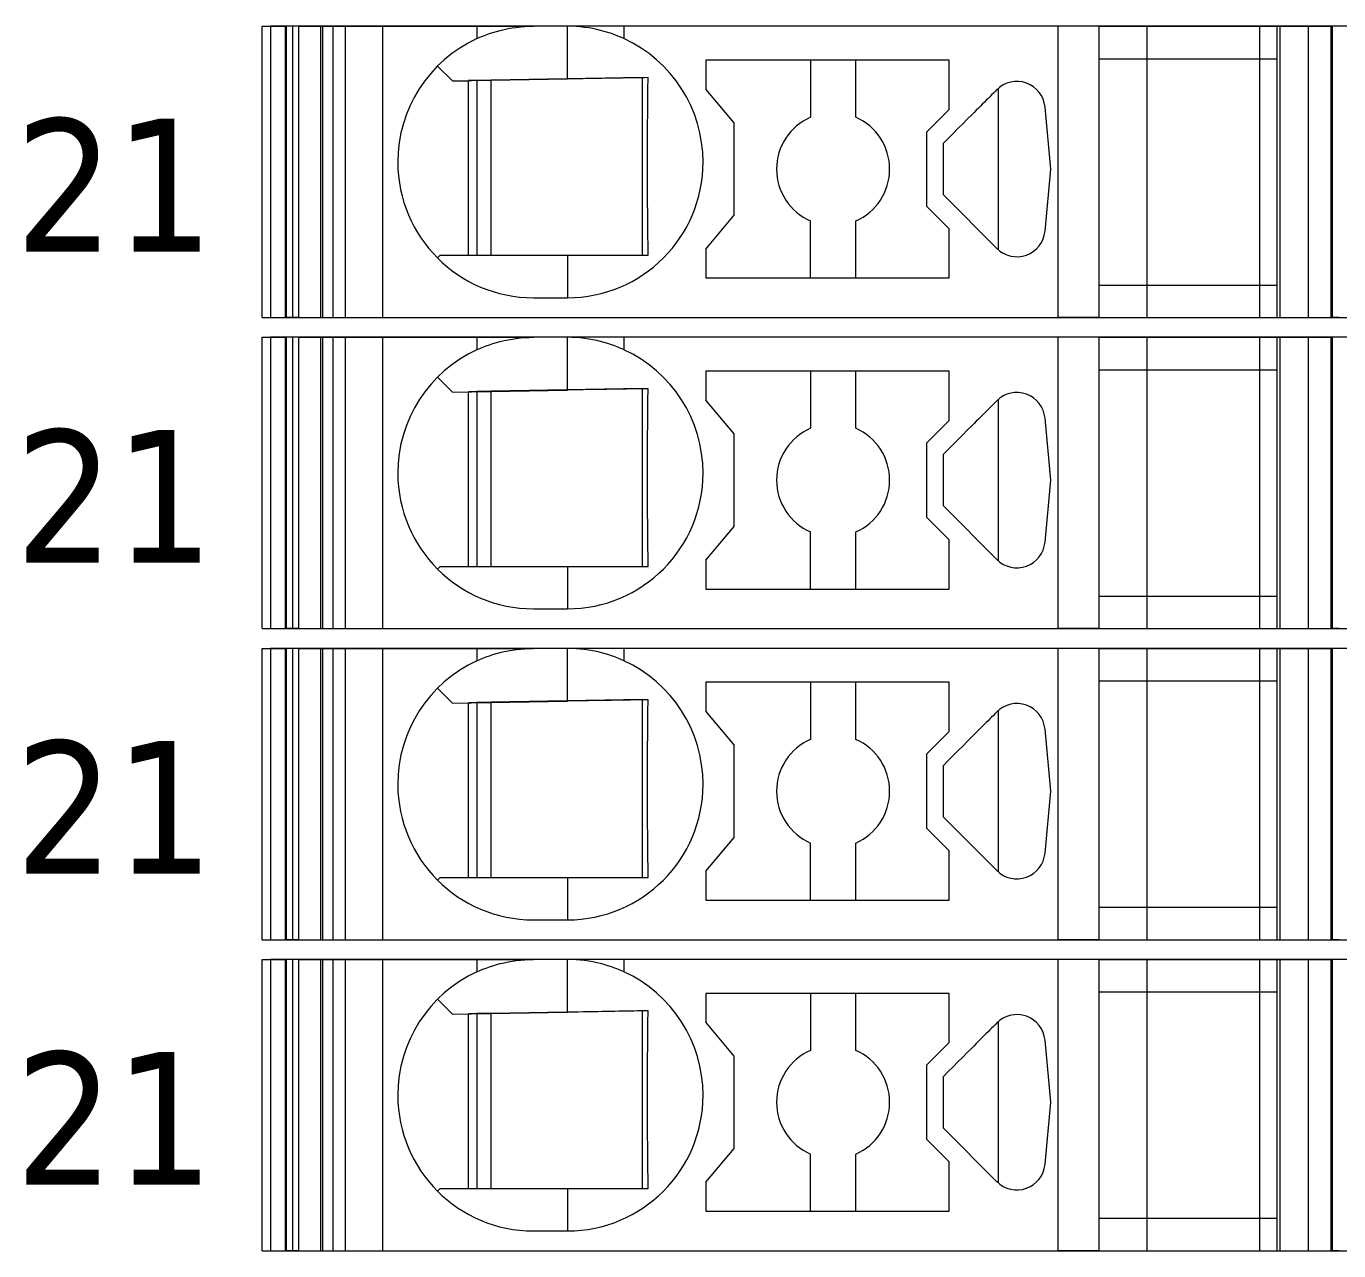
# Model space of a CAD drawing. Header units: millimetres. Extents: x 0 to 1680, y 0 to 1188.
# Drawn here: x 869.68 to 892.89, y 285.35 to 307 of the extents above; entities that cross this region are included whole.
import ezdxf
from ezdxf.enums import TextEntityAlignment as Align

# ---------------------------------------------------------------- set-up
doc = ezdxf.new("R2010")
doc.units = ezdxf.units.MM
for name, color, linetype, lineweight in [('EPLAN309', 5, 'Continuous', 5), ('EPLAN493', 5, 'Continuous', 5), ('MAIN-1', 7, 'Continuous', 5), ('MAIN-2', 7, 'Continuous', 5)]:
    doc.layers.add(name, color=color, linetype=linetype, lineweight=lineweight)
doc.styles.add('Tahoma', font='')
doc.styles.get('Tahoma').set_extended_font_data('Tahoma')

# ---------------------------------------------------------------- blocks, each defined once
blk = doc.blocks.new('EPLSYM_LibrarySPECIAL_Symbol12_Variant0_Placement8_18')
at = {"layer": 'EPLAN309', "lineweight": 13, "ltscale": 16}
blk.add_lwpolyline([(0, -5.15), (68.15, -5.15), (68.15, 0), (0, 0)], close=True, dxfattribs=at)
at = {"layer": 'EPLAN493', "color": 5, "style": 'Tahoma'}
blk.add_attdef('17_20450', text='', height=2.3478, dxfattribs=at).set_placement((0, -21.83478), align=Align.MIDDLE_RIGHT)
blk = doc.blocks.new('EPLSYM_LibrarySPECIAL_Symbol12_Variant0_Placement8_19')
at = {"layer": 'EPLAN309', "lineweight": 13, "ltscale": 16}
blk.add_lwpolyline([(0, -5.15), (68.15, -5.15), (68.15, 0), (0, 0)], close=True, dxfattribs=at)
at = {"layer": 'EPLAN493', "color": 5, "style": 'Tahoma'}
blk.add_attdef('17_20450', text='', height=2.3478, dxfattribs=at).set_placement((0, -21.83478), align=Align.MIDDLE_RIGHT)
blk = doc.blocks.new('EPLSYM_LibrarySPECIAL_Symbol12_Variant0_Placement8_20')
at = {"layer": 'EPLAN309', "lineweight": 13, "ltscale": 16}
blk.add_lwpolyline([(0, -5.15), (68.15, -5.15), (68.15, 0), (0, 0)], close=True, dxfattribs=at)
at = {"layer": 'EPLAN493', "color": 5, "style": 'Tahoma'}
blk.add_attdef('17_20450', text='', height=2.3478, dxfattribs=at).set_placement((0, -21.83478), align=Align.MIDDLE_RIGHT)
blk = doc.blocks.new('EPLSYM_LibrarySPECIAL_Symbol12_Variant0_Placement8_21')
at = {"layer": 'EPLAN309', "lineweight": 13, "ltscale": 16}
blk.add_lwpolyline([(0, -5.15), (68.15, -5.15), (68.15, 0), (0, 0)], close=True, dxfattribs=at)
at = {"layer": 'EPLAN493', "color": 5, "style": 'Tahoma'}
blk.add_attdef('17_20450', text='', height=2.3478, dxfattribs=at).set_placement((0, -21.83478), align=Align.MIDDLE_RIGHT)

msp = doc.modelspace()

# ---------------------------------------------------------------- linework, layer by layer
at = {"layer": 'MAIN-1'}
for p, q in [((873.85, 307), (874.284, 307)), ((873.85, 301.85), (873.85, 307)), ((874.393, 307), (874.284, 307)), ((874.284, 301.85), (874.284, 307)), ((874.501, 307), (874.393, 307)), ((874.393, 301.85), (874.393, 307)), ((874.501, 307), (877.65, 307)), ((874.501, 301.85), (874.501, 307)), ((877.65, 307), (878.65, 307)), ((877.65, 307), (877.65, 306.782)), ((877.933, 306.89), (877.997, 306.909)), ((877.997, 306.909), (878.063, 306.927)), ((878.063, 306.927), (878.131, 306.943)), ((878.131, 306.943), (878.201, 306.958)), ((878.201, 306.958), (878.272, 306.97)), ((878.272, 306.97), (878.346, 306.981)), ((878.346, 306.981), (878.421, 306.989)), ((878.421, 306.989), (878.497, 306.995)), ((878.497, 306.995), (878.573, 306.999)), ((878.573, 306.999), (878.65, 307)), ((879.25, 307), (878.65, 307)), ((879.327, 306.999), (879.25, 307)), ((880.25, 307), (879.25, 307)), ((879.25, 306.068), (879.25, 307)), ((879.403, 306.995), (879.327, 306.999)), ((879.479, 306.989), (879.403, 306.995)), ((879.554, 306.981), (879.479, 306.989)), ((879.628, 306.97), (879.554, 306.981)), ((879.699, 306.958), (879.628, 306.97)), ((879.769, 306.943), (879.699, 306.958)), ((879.837, 306.927), (879.769, 306.943)), ((879.903, 306.909), (879.837, 306.927)), ((879.967, 306.89), (879.903, 306.909)), ((887.932, 307), (880.25, 307)), ((880.25, 307), (880.25, 306.782)), ((888.65, 307), (887.932, 307)), ((887.932, 301.85), (887.932, 307)), ((888.65, 307), (891.8, 307)), ((888.65, 307), (888.65, 301.85)), ((891.8, 307), (892.35, 307)), ((891.8, 307), (891.8, 301.85)), ((892.35, 307), (892.784, 307)), ((892.35, 307), (892.35, 301.85)), ((892.893, 307), (892.784, 307)), ((892.784, 301.85), (892.784, 307)), ((877.65, 306.782), (877.702, 306.805)), ((877.702, 306.805), (877.756, 306.827)), ((877.756, 306.827), (877.813, 306.849)), ((877.813, 306.849), (877.872, 306.87)), ((877.872, 306.87), (877.933, 306.89)), ((880.028, 306.87), (879.967, 306.89)), ((880.087, 306.849), (880.028, 306.87)), ((880.144, 306.827), (880.087, 306.849)), ((880.198, 306.805), (880.144, 306.827)), ((880.25, 306.782), (880.198, 306.805)), ((876.953, 306.297), (877.217, 306.033)), ((881.7, 306.4), (881.7, 305.889)), ((886, 306.4), (881.7, 306.4)), ((883.55, 306.4), (883.55, 305.392)), ((884.35, 305.392), (884.35, 306.4)), ((886, 305.529), (886, 306.4)), ((888.65, 306.425), (891.8, 306.425)), ((877.217, 306.033), (879.25, 306.068)), ((877.5, 302.95), (877.5, 306.038)), ((877.65, 306.04), (877.65, 302.95)), ((877.9, 302.95), (877.9, 306.045)), ((879.345, 306.07), (879.25, 306.068)), ((879.438, 306.071), (879.345, 306.07)), ((879.53, 306.073), (879.438, 306.071)), ((879.618, 306.075), (879.53, 306.073)), ((879.703, 306.076), (879.618, 306.075)), ((879.786, 306.077), (879.703, 306.076)), ((879.865, 306.079), (879.786, 306.077)), ((879.943, 306.08), (879.865, 306.079)), ((880.017, 306.081), (879.943, 306.08)), ((880.09, 306.082), (880.017, 306.081)), ((880.16, 306.084), (880.09, 306.082)), ((880.229, 306.085), (880.16, 306.084)), ((880.297, 306.086), (880.229, 306.085)), ((880.363, 306.087), (880.297, 306.086)), ((880.428, 306.088), (880.363, 306.087)), ((880.491, 306.089), (880.428, 306.088)), ((880.554, 306.09), (880.491, 306.089)), ((880.615, 306.091), (880.554, 306.09)), ((880.579, 302.95), (880.579, 306.091)), ((880.676, 306.092), (880.615, 306.091)), ((880.675, 305.95), (880.676, 306.022)), ((880.676, 306.022), (880.676, 306.092)), ((880.673, 305.803), (880.674, 305.877)), ((880.673, 305.727), (880.673, 305.803)), ((880.674, 305.877), (880.675, 305.95)), ((882.2, 305.293), (881.7, 305.889)), ((886.721, 305.753), (886.69, 305.722)), ((886.752, 305.785), (886.721, 305.753)), ((886.784, 305.816), (886.752, 305.785)), ((886.815, 305.847), (886.784, 305.816)), ((886.846, 305.879), (886.815, 305.847)), ((886.867, 305.898), (886.867, 303.052)), ((880.67, 305.488), (880.671, 305.57)), ((880.671, 305.57), (880.672, 305.649)), ((880.672, 305.649), (880.673, 305.727)), ((885.6, 305.129), (886, 305.529)), ((886.483, 305.515), (886.443, 305.475)), ((886.521, 305.553), (886.483, 305.515)), ((886.558, 305.59), (886.521, 305.553)), ((886.594, 305.626), (886.558, 305.59)), ((886.627, 305.659), (886.594, 305.626)), ((886.658, 305.691), (886.627, 305.659)), ((886.69, 305.722), (886.658, 305.691)), ((887.802, 304.475), (887.698, 305.572)), ((880.669, 305.317), (880.67, 305.404)), ((880.669, 305.226), (880.669, 305.317)), ((880.67, 305.404), (880.67, 305.488)), ((882.2, 303.657), (882.2, 305.293)), ((886.323, 305.356), (886.242, 305.274)), ((886.402, 305.434), (886.323, 305.356)), ((886.443, 305.475), (886.402, 305.434)), ((880.668, 305.132), (880.669, 305.226)), ((880.668, 305.034), (880.668, 305.132)), ((885.6, 305.129), (885.6, 303.821)), ((886.072, 305.104), (885.986, 305.018)), ((886.158, 305.19), (886.072, 305.104)), ((886.242, 305.274), (886.158, 305.19)), ((880.667, 304.931), (880.668, 305.034)), ((880.667, 304.824), (880.667, 304.931)), ((880.667, 304.713), (880.667, 304.824)), ((885.986, 305.018), (885.9, 304.932)), ((885.9, 304.802), (885.9, 304.932)), ((880.667, 304.6), (880.667, 304.713)), ((880.667, 304.479), (880.667, 304.6)), ((885.9, 304.671), (885.9, 304.802)), ((885.9, 304.54), (885.9, 304.671)), ((880.667, 304.361), (880.667, 304.479)), ((880.667, 304.247), (880.667, 304.361)), ((885.9, 304.41), (885.9, 304.54)), ((885.9, 304.279), (885.9, 304.41)), ((887.698, 303.378), (887.802, 304.475)), ((880.668, 304.138), (880.667, 304.247)), ((880.668, 304.034), (880.668, 304.138)), ((885.9, 304.148), (885.9, 304.279)), ((885.9, 304.018), (885.9, 304.148)), ((880.669, 303.934), (880.668, 304.034)), ((880.669, 303.839), (880.669, 303.934)), ((885.9, 304.018), (886.846, 303.071)), ((880.67, 303.748), (880.669, 303.839)), ((880.671, 303.659), (880.67, 303.748)), ((880.672, 303.573), (880.671, 303.659)), ((881.7, 303.061), (882.2, 303.657)), ((886, 303.421), (885.6, 303.821)), ((880.672, 303.49), (880.672, 303.573)), ((880.673, 303.408), (880.672, 303.49)), ((883.55, 302.55), (883.55, 303.558)), ((884.35, 302.55), (884.35, 303.558)), ((886, 302.55), (886, 303.421)), ((880.674, 303.329), (880.673, 303.408)), ((880.675, 303.25), (880.674, 303.329)), ((880.676, 303.174), (880.675, 303.25)), ((880.676, 303.098), (880.676, 303.174)), ((880.677, 303.024), (880.676, 303.098)), ((880.678, 302.95), (880.677, 303.024)), ((881.7, 303.061), (881.7, 302.55)), ((877, 302.95), (876.953, 302.903)), ((877, 302.95), (879.25, 302.95)), ((879.25, 302.95), (879.342, 302.95)), ((879.25, 302.95), (879.25, 302.2)), ((879.342, 302.95), (879.433, 302.95)), ((879.433, 302.95), (879.523, 302.95)), ((879.523, 302.95), (879.61, 302.95)), ((879.61, 302.95), (879.695, 302.95)), ((879.695, 302.95), (879.778, 302.95)), ((879.778, 302.95), (879.858, 302.95)), ((879.858, 302.95), (879.936, 302.95)), ((879.936, 302.95), (880.011, 302.95)), ((880.011, 302.95), (880.085, 302.95)), ((880.085, 302.95), (880.157, 302.95)), ((880.157, 302.95), (880.226, 302.95)), ((880.226, 302.95), (880.295, 302.95)), ((880.295, 302.95), (880.361, 302.95)), ((880.361, 302.95), (880.427, 302.95)), ((880.427, 302.95), (880.491, 302.95)), ((880.491, 302.95), (880.555, 302.95)), ((880.555, 302.95), (880.617, 302.95)), ((880.617, 302.95), (880.678, 302.95)), ((881.7, 302.55), (886, 302.55)), ((888.65, 302.425), (891.8, 302.425)), ((878.65, 302.2), (879.25, 302.2)), ((873.85, 301.85), (874.284, 301.85)), ((874.393, 301.85), (874.284, 301.85)), ((874.501, 301.85), (874.393, 301.85)), ((874.501, 301.85), (887.932, 301.85)), ((888.65, 301.85), (887.932, 301.85)), ((888.65, 301.85), (891.8, 301.85)), ((891.8, 301.85), (892.35, 301.85)), ((892.35, 301.85), (892.784, 301.85)), ((892.893, 301.85), (892.784, 301.85)), ((873.85, 301.5), (874.284, 301.5)), ((873.85, 296.35), (873.85, 301.5)), ((874.393, 301.5), (874.284, 301.5)), ((874.284, 296.35), (874.284, 301.5)), ((874.501, 301.5), (874.393, 301.5)), ((874.393, 296.35), (874.393, 301.5)), ((874.501, 301.5), (877.65, 301.5)), ((874.501, 296.35), (874.501, 301.5)), ((877.65, 301.5), (878.65, 301.5)), ((877.65, 301.5), (877.65, 301.282)), ((877.756, 301.327), (877.813, 301.349)), ((877.813, 301.349), (877.872, 301.37)), ((877.872, 301.37), (877.933, 301.39)), ((877.933, 301.39), (877.997, 301.409)), ((877.997, 301.409), (878.063, 301.427)), ((878.063, 301.427), (878.131, 301.443)), ((878.131, 301.443), (878.201, 301.458)), ((878.201, 301.458), (878.272, 301.47)), ((878.272, 301.47), (878.346, 301.481)), ((878.346, 301.481), (878.421, 301.489)), ((878.421, 301.489), (878.497, 301.495)), ((878.497, 301.495), (878.573, 301.499)), ((878.573, 301.499), (878.65, 301.5)), ((879.25, 301.5), (878.65, 301.5)), ((879.327, 301.499), (879.25, 301.5)), ((880.25, 301.5), (879.25, 301.5)), ((879.25, 300.568), (879.25, 301.5)), ((879.403, 301.495), (879.327, 301.499)), ((879.479, 301.489), (879.403, 301.495)), ((879.554, 301.481), (879.479, 301.489)), ((879.628, 301.47), (879.554, 301.481)), ((879.699, 301.458), (879.628, 301.47)), ((879.769, 301.443), (879.699, 301.458)), ((879.837, 301.427), (879.769, 301.443)), ((879.903, 301.409), (879.837, 301.427)), ((879.967, 301.39), (879.903, 301.409)), ((880.028, 301.37), (879.967, 301.39)), ((880.087, 301.349), (880.028, 301.37)), ((880.144, 301.327), (880.087, 301.349)), ((887.932, 301.5), (880.25, 301.5)), ((880.25, 301.5), (880.25, 301.282)), ((888.65, 301.5), (887.932, 301.5)), ((887.932, 296.35), (887.932, 301.5)), ((888.65, 301.5), (891.8, 301.5)), ((888.65, 301.5), (888.65, 296.35)), ((891.8, 301.5), (892.35, 301.5)), ((891.8, 301.5), (891.8, 296.35)), ((892.35, 301.5), (892.784, 301.5)), ((892.35, 301.5), (892.35, 296.35)), ((892.893, 301.5), (892.784, 301.5)), ((892.784, 296.35), (892.784, 301.5)), ((877.65, 301.282), (877.702, 301.305)), ((877.702, 301.305), (877.756, 301.327)), ((880.198, 301.305), (880.144, 301.327)), ((880.25, 301.282), (880.198, 301.305)), ((881.7, 300.9), (881.7, 300.389)), ((886, 300.9), (881.7, 300.9)), ((883.55, 300.9), (883.55, 299.892)), ((884.35, 299.892), (884.35, 300.9)), ((886, 300.029), (886, 300.9)), ((888.65, 300.925), (891.8, 300.925)), ((876.953, 300.797), (877.217, 300.533)), ((877.217, 300.533), (879.25, 300.568)), ((877.5, 297.45), (877.5, 300.538)), ((877.65, 300.54), (877.65, 297.45)), ((877.9, 297.45), (877.9, 300.545)), ((879.345, 300.57), (879.25, 300.568)), ((879.438, 300.571), (879.345, 300.57)), ((879.53, 300.573), (879.438, 300.571)), ((879.618, 300.575), (879.53, 300.573)), ((879.703, 300.576), (879.618, 300.575)), ((879.786, 300.577), (879.703, 300.576)), ((879.865, 300.579), (879.786, 300.577)), ((879.943, 300.58), (879.865, 300.579)), ((880.017, 300.581), (879.943, 300.58)), ((880.09, 300.582), (880.017, 300.581)), ((880.16, 300.584), (880.09, 300.582)), ((880.229, 300.585), (880.16, 300.584)), ((880.297, 300.586), (880.229, 300.585)), ((880.363, 300.587), (880.297, 300.586)), ((880.428, 300.588), (880.363, 300.587)), ((880.491, 300.589), (880.428, 300.588)), ((880.554, 300.59), (880.491, 300.589)), ((880.615, 300.591), (880.554, 300.59)), ((880.579, 297.45), (880.579, 300.591)), ((880.676, 300.592), (880.615, 300.591)), ((880.674, 300.377), (880.675, 300.45)), ((880.675, 300.45), (880.676, 300.522)), ((880.676, 300.522), (880.676, 300.592)), ((880.672, 300.149), (880.673, 300.227)), ((880.673, 300.303), (880.674, 300.377)), ((880.673, 300.227), (880.673, 300.303)), ((882.2, 299.793), (881.7, 300.389)), ((886.658, 300.191), (886.627, 300.159)), ((886.69, 300.222), (886.658, 300.191)), ((886.721, 300.253), (886.69, 300.222)), ((886.752, 300.285), (886.721, 300.253)), ((886.784, 300.316), (886.752, 300.285)), ((886.815, 300.347), (886.784, 300.316)), ((886.846, 300.379), (886.815, 300.347)), ((886.867, 300.398), (886.867, 297.552)), ((880.67, 299.988), (880.671, 300.07)), ((880.67, 299.904), (880.67, 299.988)), ((880.671, 300.07), (880.672, 300.149)), ((885.6, 299.629), (886, 300.029)), ((886.443, 299.975), (886.402, 299.934)), ((886.483, 300.015), (886.443, 299.975)), ((886.521, 300.053), (886.483, 300.015)), ((886.558, 300.09), (886.521, 300.053)), ((886.594, 300.126), (886.558, 300.09)), ((886.627, 300.159), (886.594, 300.126)), ((887.802, 298.975), (887.698, 300.072)), ((880.668, 299.632), (880.669, 299.726)), ((880.669, 299.817), (880.67, 299.904)), ((880.669, 299.726), (880.669, 299.817)), ((882.2, 298.157), (882.2, 299.793)), ((886.242, 299.774), (886.158, 299.69)), ((886.323, 299.856), (886.242, 299.774)), ((886.402, 299.934), (886.323, 299.856)), ((880.667, 299.431), (880.668, 299.534)), ((880.668, 299.534), (880.668, 299.632)), ((885.6, 299.629), (885.6, 298.321)), ((885.986, 299.518), (885.9, 299.432)), ((886.072, 299.604), (885.986, 299.518)), ((886.158, 299.69), (886.072, 299.604)), ((880.667, 299.324), (880.667, 299.431)), ((880.667, 299.213), (880.667, 299.324)), ((885.9, 299.302), (885.9, 299.432)), ((885.9, 299.171), (885.9, 299.302)), ((880.667, 299.1), (880.667, 299.213)), ((880.667, 298.979), (880.667, 299.1)), ((885.9, 299.04), (885.9, 299.171)), ((885.9, 298.91), (885.9, 299.04)), ((880.667, 298.861), (880.667, 298.979)), ((880.667, 298.747), (880.667, 298.861)), ((885.9, 298.779), (885.9, 298.91)), ((885.9, 298.648), (885.9, 298.779)), ((887.698, 297.878), (887.802, 298.975)), ((880.668, 298.638), (880.667, 298.747)), ((880.668, 298.534), (880.668, 298.638)), ((885.9, 298.518), (885.9, 298.648)), ((880.669, 298.434), (880.668, 298.534)), ((880.669, 298.339), (880.669, 298.434)), ((880.67, 298.248), (880.669, 298.339)), ((886, 297.921), (885.6, 298.321)), ((885.9, 298.518), (886.846, 297.571)), ((880.671, 298.159), (880.67, 298.248)), ((880.672, 298.073), (880.671, 298.159)), ((881.7, 297.561), (882.2, 298.157)), ((880.672, 297.99), (880.672, 298.073)), ((880.673, 297.908), (880.672, 297.99)), ((880.674, 297.829), (880.673, 297.908)), ((883.55, 297.05), (883.55, 298.058)), ((884.35, 297.05), (884.35, 298.058)), ((886, 297.05), (886, 297.921)), ((880.675, 297.75), (880.674, 297.829)), ((880.676, 297.674), (880.675, 297.75)), ((880.676, 297.598), (880.676, 297.674)), ((877, 297.45), (876.953, 297.403)), ((877, 297.45), (879.25, 297.45)), ((879.25, 297.45), (879.342, 297.45)), ((879.25, 297.45), (879.25, 296.7)), ((879.342, 297.45), (879.433, 297.45)), ((879.433, 297.45), (879.523, 297.45)), ((879.523, 297.45), (879.61, 297.45)), ((879.61, 297.45), (879.695, 297.45)), ((879.695, 297.45), (879.778, 297.45)), ((879.778, 297.45), (879.858, 297.45)), ((879.858, 297.45), (879.936, 297.45)), ((879.936, 297.45), (880.011, 297.45)), ((880.011, 297.45), (880.085, 297.45)), ((880.085, 297.45), (880.157, 297.45)), ((880.157, 297.45), (880.226, 297.45)), ((880.226, 297.45), (880.295, 297.45)), ((880.295, 297.45), (880.361, 297.45)), ((880.361, 297.45), (880.427, 297.45)), ((880.427, 297.45), (880.491, 297.45)), ((880.491, 297.45), (880.555, 297.45)), ((880.555, 297.45), (880.617, 297.45)), ((880.617, 297.45), (880.678, 297.45)), ((880.677, 297.524), (880.676, 297.598)), ((880.678, 297.45), (880.677, 297.524)), ((881.7, 297.561), (881.7, 297.05)), ((881.7, 297.05), (886, 297.05)), ((888.65, 296.925), (891.8, 296.925)), ((878.65, 296.7), (879.25, 296.7)), ((873.85, 296.35), (874.284, 296.35)), ((874.393, 296.35), (874.284, 296.35)), ((874.501, 296.35), (874.393, 296.35)), ((874.501, 296.35), (887.932, 296.35)), ((888.65, 296.35), (887.932, 296.35)), ((888.65, 296.35), (891.8, 296.35)), ((891.8, 296.35), (892.35, 296.35)), ((892.35, 296.35), (892.784, 296.35)), ((892.893, 296.35), (892.784, 296.35)), ((873.85, 296), (874.284, 296)), ((873.85, 290.85), (873.85, 296)), ((874.393, 296), (874.284, 296)), ((874.284, 290.85), (874.284, 296)), ((874.501, 296), (874.393, 296)), ((874.393, 290.85), (874.393, 296)), ((874.501, 296), (877.65, 296)), ((874.501, 290.85), (874.501, 296)), ((877.65, 296), (878.65, 296)), ((877.65, 296), (877.65, 295.782)), ((878.421, 295.989), (878.497, 295.995)), ((878.497, 295.995), (878.573, 295.999)), ((878.573, 295.999), (878.65, 296)), ((879.25, 296), (878.65, 296)), ((879.327, 295.999), (879.25, 296)), ((880.25, 296), (879.25, 296)), ((879.25, 295.068), (879.25, 296)), ((879.403, 295.995), (879.327, 295.999)), ((879.479, 295.989), (879.403, 295.995)), ((887.932, 296), (880.25, 296)), ((880.25, 296), (880.25, 295.782)), ((888.65, 296), (887.932, 296)), ((887.932, 290.85), (887.932, 296)), ((888.65, 296), (891.8, 296)), ((888.65, 296), (888.65, 290.85)), ((891.8, 296), (892.35, 296)), ((891.8, 296), (891.8, 290.85)), ((892.35, 296), (892.784, 296)), ((892.35, 296), (892.35, 290.85)), ((892.893, 296), (892.784, 296)), ((892.784, 290.85), (892.784, 296)), ((877.65, 295.782), (877.702, 295.805)), ((877.702, 295.805), (877.756, 295.827)), ((877.756, 295.827), (877.813, 295.849)), ((877.813, 295.849), (877.872, 295.87)), ((877.872, 295.87), (877.933, 295.89)), ((877.933, 295.89), (877.997, 295.909)), ((877.997, 295.909), (878.063, 295.927)), ((878.063, 295.927), (878.131, 295.943)), ((878.131, 295.943), (878.201, 295.958)), ((878.201, 295.958), (878.272, 295.97)), ((878.272, 295.97), (878.346, 295.981)), ((878.346, 295.981), (878.421, 295.989)), ((879.554, 295.981), (879.479, 295.989)), ((879.628, 295.97), (879.554, 295.981)), ((879.699, 295.958), (879.628, 295.97)), ((879.769, 295.943), (879.699, 295.958)), ((879.837, 295.927), (879.769, 295.943)), ((879.903, 295.909), (879.837, 295.927)), ((879.967, 295.89), (879.903, 295.909)), ((880.028, 295.87), (879.967, 295.89)), ((880.087, 295.849), (880.028, 295.87)), ((880.144, 295.827), (880.087, 295.849)), ((880.198, 295.805), (880.144, 295.827)), ((880.25, 295.782), (880.198, 295.805)), ((876.953, 295.297), (877.217, 295.033)), ((881.7, 295.4), (881.7, 294.889)), ((886, 295.4), (881.7, 295.4)), ((883.55, 295.4), (883.55, 294.392)), ((884.35, 294.392), (884.35, 295.4)), ((886, 294.529), (886, 295.4)), ((888.65, 295.425), (891.8, 295.425)), ((877.217, 295.033), (879.25, 295.068)), ((879.345, 295.07), (879.25, 295.068)), ((879.438, 295.071), (879.345, 295.07)), ((879.53, 295.073), (879.438, 295.071)), ((879.618, 295.075), (879.53, 295.073)), ((879.703, 295.076), (879.618, 295.075)), ((879.786, 295.077), (879.703, 295.076)), ((879.865, 295.079), (879.786, 295.077)), ((879.943, 295.08), (879.865, 295.079)), ((880.017, 295.081), (879.943, 295.08)), ((880.09, 295.082), (880.017, 295.081)), ((880.16, 295.084), (880.09, 295.082)), ((880.229, 295.085), (880.16, 295.084)), ((880.297, 295.086), (880.229, 295.085)), ((880.363, 295.087), (880.297, 295.086)), ((880.428, 295.088), (880.363, 295.087)), ((880.491, 295.089), (880.428, 295.088)), ((880.554, 295.09), (880.491, 295.089)), ((880.615, 295.091), (880.554, 295.09)), ((880.579, 291.95), (880.579, 295.091)), ((880.676, 295.092), (880.615, 295.091)), ((880.676, 295.022), (880.676, 295.092)), ((877.5, 291.95), (877.5, 295.038)), ((877.65, 295.04), (877.65, 291.95)), ((877.9, 291.95), (877.9, 295.045)), ((880.673, 294.803), (880.674, 294.877)), ((880.674, 294.877), (880.675, 294.95)), ((880.675, 294.95), (880.676, 295.022)), ((882.2, 294.293), (881.7, 294.889)), ((886.815, 294.847), (886.784, 294.816)), ((886.846, 294.879), (886.815, 294.847)), ((886.867, 294.898), (886.867, 292.052)), ((880.671, 294.57), (880.672, 294.649)), ((880.672, 294.649), (880.673, 294.727)), ((880.673, 294.727), (880.673, 294.803)), ((886.594, 294.626), (886.558, 294.59)), ((886.627, 294.659), (886.594, 294.626)), ((886.658, 294.691), (886.627, 294.659)), ((886.69, 294.722), (886.658, 294.691)), ((886.721, 294.753), (886.69, 294.722)), ((886.752, 294.785), (886.721, 294.753)), ((886.784, 294.816), (886.752, 294.785)), ((880.669, 294.317), (880.67, 294.404)), ((880.67, 294.488), (880.671, 294.57)), ((880.67, 294.404), (880.67, 294.488)), ((885.6, 294.129), (886, 294.529)), ((886.402, 294.434), (886.323, 294.356)), ((886.443, 294.475), (886.402, 294.434)), ((886.483, 294.515), (886.443, 294.475)), ((886.521, 294.553), (886.483, 294.515)), ((886.558, 294.59), (886.521, 294.553)), ((887.802, 293.475), (887.698, 294.572)), ((880.668, 294.132), (880.669, 294.226)), ((880.669, 294.226), (880.669, 294.317)), ((882.2, 292.657), (882.2, 294.293)), ((886.158, 294.19), (886.072, 294.104)), ((886.242, 294.274), (886.158, 294.19)), ((886.323, 294.356), (886.242, 294.274)), ((880.667, 293.931), (880.668, 294.034)), ((880.667, 293.824), (880.667, 293.931)), ((880.668, 294.034), (880.668, 294.132)), ((885.6, 294.129), (885.6, 292.821)), ((885.986, 294.018), (885.9, 293.932)), ((885.9, 293.802), (885.9, 293.932)), ((886.072, 294.104), (885.986, 294.018)), ((880.667, 293.713), (880.667, 293.824)), ((880.667, 293.6), (880.667, 293.713)), ((885.9, 293.671), (885.9, 293.802)), ((885.9, 293.54), (885.9, 293.671)), ((880.667, 293.479), (880.667, 293.6)), ((880.667, 293.361), (880.667, 293.479)), ((885.9, 293.41), (885.9, 293.54)), ((887.698, 292.378), (887.802, 293.475)), ((880.667, 293.247), (880.667, 293.361)), ((880.668, 293.138), (880.667, 293.247)), ((885.9, 293.279), (885.9, 293.41)), ((885.9, 293.148), (885.9, 293.279)), ((880.668, 293.034), (880.668, 293.138)), ((880.669, 292.934), (880.668, 293.034)), ((885.9, 293.018), (885.9, 293.148)), ((885.9, 293.018), (886.846, 292.071)), ((880.669, 292.839), (880.669, 292.934)), ((880.67, 292.748), (880.669, 292.839)), ((880.671, 292.659), (880.67, 292.748)), ((886, 292.421), (885.6, 292.821)), ((880.672, 292.573), (880.671, 292.659)), ((880.672, 292.49), (880.672, 292.573)), ((881.7, 292.061), (882.2, 292.657)), ((883.55, 291.55), (883.55, 292.558)), ((884.35, 291.55), (884.35, 292.558)), ((880.673, 292.408), (880.672, 292.49)), ((880.674, 292.329), (880.673, 292.408)), ((880.675, 292.25), (880.674, 292.329)), ((886, 291.55), (886, 292.421)), ((880.676, 292.174), (880.675, 292.25)), ((880.676, 292.098), (880.676, 292.174)), ((880.677, 292.024), (880.676, 292.098)), ((881.7, 292.061), (881.7, 291.55)), ((877, 291.95), (876.953, 291.903)), ((877, 291.95), (879.25, 291.95)), ((879.25, 291.95), (879.342, 291.95)), ((879.25, 291.95), (879.25, 291.2)), ((879.342, 291.95), (879.433, 291.95)), ((879.433, 291.95), (879.523, 291.95)), ((879.523, 291.95), (879.61, 291.95)), ((879.61, 291.95), (879.695, 291.95)), ((879.695, 291.95), (879.778, 291.95)), ((879.778, 291.95), (879.858, 291.95)), ((879.858, 291.95), (879.936, 291.95)), ((879.936, 291.95), (880.011, 291.95)), ((880.011, 291.95), (880.085, 291.95)), ((880.085, 291.95), (880.157, 291.95)), ((880.157, 291.95), (880.226, 291.95)), ((880.226, 291.95), (880.295, 291.95)), ((880.295, 291.95), (880.361, 291.95)), ((880.361, 291.95), (880.427, 291.95)), ((880.427, 291.95), (880.491, 291.95)), ((880.491, 291.95), (880.555, 291.95)), ((880.555, 291.95), (880.617, 291.95)), ((880.617, 291.95), (880.678, 291.95)), ((880.678, 291.95), (880.677, 292.024)), ((881.7, 291.55), (886, 291.55)), ((888.65, 291.425), (891.8, 291.425)), ((878.65, 291.2), (879.25, 291.2)), ((873.85, 290.85), (874.284, 290.85)), ((874.393, 290.85), (874.284, 290.85)), ((874.501, 290.85), (874.393, 290.85)), ((874.501, 290.85), (887.932, 290.85)), ((888.65, 290.85), (887.932, 290.85)), ((888.65, 290.85), (891.8, 290.85)), ((891.8, 290.85), (892.35, 290.85)), ((892.35, 290.85), (892.784, 290.85)), ((892.893, 290.85), (892.784, 290.85)), ((873.85, 290.5), (874.284, 290.5)), ((873.85, 285.35), (873.85, 290.5)), ((874.393, 290.5), (874.284, 290.5)), ((874.284, 285.35), (874.284, 290.5)), ((874.501, 290.5), (874.393, 290.5)), ((874.393, 285.35), (874.393, 290.5)), ((874.501, 290.5), (877.65, 290.5)), ((874.501, 285.35), (874.501, 290.5)), ((877.65, 290.5), (878.65, 290.5)), ((877.65, 290.5), (877.65, 290.282)), ((877.997, 290.409), (878.063, 290.427)), ((878.063, 290.427), (878.131, 290.443)), ((878.131, 290.443), (878.201, 290.458)), ((878.201, 290.458), (878.272, 290.47)), ((878.272, 290.47), (878.346, 290.481)), ((878.346, 290.481), (878.421, 290.489)), ((878.421, 290.489), (878.497, 290.495)), ((878.497, 290.495), (878.573, 290.499)), ((878.573, 290.499), (878.65, 290.5)), ((879.25, 290.5), (878.65, 290.5)), ((879.327, 290.499), (879.25, 290.5)), ((880.25, 290.5), (879.25, 290.5)), ((879.25, 289.568), (879.25, 290.5)), ((879.403, 290.495), (879.327, 290.499)), ((879.479, 290.489), (879.403, 290.495)), ((879.554, 290.481), (879.479, 290.489)), ((879.628, 290.47), (879.554, 290.481)), ((879.699, 290.458), (879.628, 290.47)), ((879.769, 290.443), (879.699, 290.458)), ((879.837, 290.427), (879.769, 290.443)), ((879.903, 290.409), (879.837, 290.427)), ((887.932, 290.5), (880.25, 290.5)), ((880.25, 290.5), (880.25, 290.282)), ((888.65, 290.5), (887.932, 290.5)), ((887.932, 285.35), (887.932, 290.5)), ((888.65, 290.5), (891.8, 290.5)), ((888.65, 290.5), (888.65, 285.35)), ((891.8, 290.5), (892.35, 290.5)), ((891.8, 290.5), (891.8, 285.35)), ((892.35, 290.5), (892.784, 290.5)), ((892.35, 290.5), (892.35, 285.35)), ((892.893, 290.5), (892.784, 290.5)), ((892.784, 285.35), (892.784, 290.5)), ((877.65, 290.282), (877.702, 290.305)), ((877.702, 290.305), (877.756, 290.327)), ((877.756, 290.327), (877.813, 290.349)), ((877.813, 290.349), (877.872, 290.37)), ((877.872, 290.37), (877.933, 290.39)), ((877.933, 290.39), (877.997, 290.409)), ((879.967, 290.39), (879.903, 290.409)), ((880.028, 290.37), (879.967, 290.39)), ((880.087, 290.349), (880.028, 290.37)), ((880.144, 290.327), (880.087, 290.349)), ((880.198, 290.305), (880.144, 290.327)), ((880.25, 290.282), (880.198, 290.305)), ((876.953, 289.797), (877.217, 289.533)), ((881.7, 289.9), (881.7, 289.389)), ((886, 289.9), (881.7, 289.9)), ((883.55, 289.9), (883.55, 288.892)), ((884.35, 288.892), (884.35, 289.9)), ((886, 289.029), (886, 289.9)), ((888.65, 289.925), (891.8, 289.925)), ((877.217, 289.533), (879.25, 289.568)), ((877.5, 286.45), (877.5, 289.538)), ((877.65, 289.54), (877.65, 286.45)), ((877.9, 286.45), (877.9, 289.545)), ((879.345, 289.57), (879.25, 289.568)), ((879.438, 289.571), (879.345, 289.57)), ((879.53, 289.573), (879.438, 289.571)), ((879.618, 289.575), (879.53, 289.573)), ((879.703, 289.576), (879.618, 289.575)), ((879.786, 289.577), (879.703, 289.576)), ((879.865, 289.579), (879.786, 289.577)), ((879.943, 289.58), (879.865, 289.579)), ((880.017, 289.581), (879.943, 289.58)), ((880.09, 289.582), (880.017, 289.581)), ((880.16, 289.584), (880.09, 289.582)), ((880.229, 289.585), (880.16, 289.584)), ((880.297, 289.586), (880.229, 289.585)), ((880.363, 289.587), (880.297, 289.586)), ((880.428, 289.588), (880.363, 289.587)), ((880.491, 289.589), (880.428, 289.588)), ((880.554, 289.59), (880.491, 289.589)), ((880.615, 289.591), (880.554, 289.59)), ((880.579, 286.45), (880.579, 289.591)), ((880.676, 289.592), (880.615, 289.591)), ((880.675, 289.45), (880.676, 289.522)), ((880.676, 289.522), (880.676, 289.592)), ((880.673, 289.303), (880.674, 289.377)), ((880.673, 289.227), (880.673, 289.303)), ((880.674, 289.377), (880.675, 289.45)), ((882.2, 288.793), (881.7, 289.389)), ((886.752, 289.285), (886.721, 289.253)), ((886.784, 289.316), (886.752, 289.285)), ((886.815, 289.347), (886.784, 289.316)), ((886.846, 289.379), (886.815, 289.347)), ((886.867, 289.398), (886.867, 286.552)), ((880.67, 288.988), (880.671, 289.07)), ((880.671, 289.07), (880.672, 289.149)), ((880.672, 289.149), (880.673, 289.227)), ((885.6, 288.629), (886, 289.029)), ((886.521, 289.053), (886.483, 289.015)), ((886.558, 289.09), (886.521, 289.053)), ((886.594, 289.126), (886.558, 289.09)), ((886.627, 289.159), (886.594, 289.126)), ((886.658, 289.191), (886.627, 289.159)), ((886.69, 289.222), (886.658, 289.191)), ((886.721, 289.253), (886.69, 289.222)), ((887.802, 287.975), (887.698, 289.072)), ((880.669, 288.817), (880.67, 288.904)), ((880.669, 288.726), (880.669, 288.817)), ((880.67, 288.904), (880.67, 288.988)), ((882.2, 287.157), (882.2, 288.793)), ((886.323, 288.856), (886.242, 288.774)), ((886.402, 288.934), (886.323, 288.856)), ((886.443, 288.975), (886.402, 288.934)), ((886.483, 289.015), (886.443, 288.975)), ((880.668, 288.632), (880.669, 288.726)), ((880.668, 288.534), (880.668, 288.632)), ((885.6, 288.629), (885.6, 287.321)), ((886.072, 288.604), (885.986, 288.518)), ((886.158, 288.69), (886.072, 288.604)), ((886.242, 288.774), (886.158, 288.69)), ((880.667, 288.431), (880.668, 288.534)), ((880.667, 288.324), (880.667, 288.431)), ((885.986, 288.518), (885.9, 288.432)), ((885.9, 288.302), (885.9, 288.432)), ((880.667, 288.213), (880.667, 288.324)), ((880.667, 288.1), (880.667, 288.213)), ((880.667, 287.979), (880.667, 288.1)), ((885.9, 288.171), (885.9, 288.302)), ((885.9, 288.04), (885.9, 288.171)), ((880.667, 287.861), (880.667, 287.979)), ((885.9, 287.91), (885.9, 288.04)), ((885.9, 287.779), (885.9, 287.91)), ((887.698, 286.878), (887.802, 287.975)), ((880.667, 287.747), (880.667, 287.861)), ((880.668, 287.638), (880.667, 287.747)), ((880.668, 287.534), (880.668, 287.638)), ((885.9, 287.648), (885.9, 287.779)), ((885.9, 287.518), (885.9, 287.648)), ((880.669, 287.434), (880.668, 287.534)), ((880.669, 287.339), (880.669, 287.434)), ((885.9, 287.518), (886.846, 286.571)), ((880.67, 287.248), (880.669, 287.339)), ((880.671, 287.159), (880.67, 287.248)), ((886, 286.921), (885.6, 287.321)), ((880.672, 287.073), (880.671, 287.159)), ((880.672, 286.99), (880.672, 287.073)), ((880.673, 286.908), (880.672, 286.99)), ((881.7, 286.561), (882.2, 287.157)), ((883.55, 286.05), (883.55, 287.058)), ((884.35, 286.05), (884.35, 287.058)), ((880.674, 286.829), (880.673, 286.908)), ((880.675, 286.75), (880.674, 286.829)), ((880.676, 286.674), (880.675, 286.75)), ((886, 286.05), (886, 286.921)), ((880.676, 286.598), (880.676, 286.674)), ((880.677, 286.524), (880.676, 286.598)), ((880.678, 286.45), (880.677, 286.524)), ((881.7, 286.561), (881.7, 286.05)), ((877, 286.45), (876.953, 286.403)), ((877, 286.45), (879.25, 286.45)), ((879.25, 286.45), (879.342, 286.45)), ((879.25, 286.45), (879.25, 285.7)), ((879.342, 286.45), (879.433, 286.45)), ((879.433, 286.45), (879.523, 286.45)), ((879.523, 286.45), (879.61, 286.45)), ((879.61, 286.45), (879.695, 286.45)), ((879.695, 286.45), (879.778, 286.45)), ((879.778, 286.45), (879.858, 286.45)), ((879.858, 286.45), (879.936, 286.45)), ((879.936, 286.45), (880.011, 286.45)), ((880.011, 286.45), (880.085, 286.45)), ((880.085, 286.45), (880.157, 286.45)), ((880.157, 286.45), (880.226, 286.45)), ((880.226, 286.45), (880.295, 286.45)), ((880.295, 286.45), (880.361, 286.45)), ((880.361, 286.45), (880.427, 286.45)), ((880.427, 286.45), (880.491, 286.45)), ((880.491, 286.45), (880.555, 286.45)), ((880.555, 286.45), (880.617, 286.45)), ((880.617, 286.45), (880.678, 286.45)), ((881.7, 286.05), (886, 286.05)), ((888.65, 285.925), (891.8, 285.925)), ((878.65, 285.7), (879.25, 285.7)), ((873.85, 285.35), (874.284, 285.35)), ((874.393, 285.35), (874.284, 285.35)), ((874.501, 285.35), (874.393, 285.35)), ((874.501, 285.35), (887.932, 285.35)), ((888.65, 285.35), (887.932, 285.35)), ((888.65, 285.35), (891.8, 285.35)), ((891.8, 285.35), (892.35, 285.35)), ((892.35, 285.35), (892.784, 285.35)), ((892.893, 285.35), (892.784, 285.35))]:
    msp.add_line(p, q, dxfattribs=at)
for centre, radius, start, end in [((878.65, 304.6), 2.4, 114.6244, 180), ((879.25, 304.6), 2.4, 0, 65.3756), ((887.2, 305.525), 0.5, 5.4404, 135), ((883.95, 304.475), 1, 113.5782, 180), ((883.95, 304.475), 1, 0, 66.4218), ((878.65, 304.6), 2.4, 180, 270), ((879.25, 304.6), 2.4, 270, 0), ((883.95, 304.475), 1, 180, 246.4218), ((883.95, 304.475), 1, 293.5782, 0), ((887.2, 303.425), 0.5, 225, 354.5596), ((878.65, 299.1), 2.4, 114.6244, 180), ((879.25, 299.1), 2.4, 0, 65.3756), ((887.2, 300.025), 0.5, 5.4404, 135), ((883.95, 298.975), 1, 113.5782, 180), ((883.95, 298.975), 1, 0, 66.4218), ((878.65, 299.1), 2.4, 180, 270), ((879.25, 299.1), 2.4, 270, 0), ((883.95, 298.975), 1, 180, 246.4218), ((883.95, 298.975), 1, 293.5782, 0), ((887.2, 297.925), 0.5, 225, 354.5596), ((878.65, 293.6), 2.4, 114.6244, 180), ((879.25, 293.6), 2.4, 0, 65.3756), ((887.2, 294.525), 0.5, 5.4404, 135), ((883.95, 293.475), 1, 113.5782, 180), ((883.95, 293.475), 1, 0, 66.4218), ((878.65, 293.6), 2.4, 180, 270), ((879.25, 293.6), 2.4, 270, 0), ((883.95, 293.475), 1, 180, 246.4218), ((883.95, 293.475), 1, 293.5782, 0), ((887.2, 292.425), 0.5, 225, 354.5596), ((878.65, 288.1), 2.4, 114.6244, 180), ((879.25, 288.1), 2.4, 0, 65.3756), ((887.2, 289.025), 0.5, 5.4404, 135), ((883.95, 287.975), 1, 113.5782, 180), ((883.95, 287.975), 1, 0, 66.4218), ((878.65, 288.1), 2.4, 180, 270), ((879.25, 288.1), 2.4, 270, 0), ((883.95, 287.975), 1, 180, 246.4218), ((883.95, 287.975), 1, 293.5782, 0), ((887.2, 286.925), 0.5, 225, 354.5596)]:
    msp.add_arc(centre, radius, start, end, dxfattribs=at)
at = {"layer": 'MAIN-2'}
for p, q in [((874.256, 307), (874.256, 301.85)), ((874.889, 301.85), (874.889, 307)), ((874.917, 307), (874.917, 301.85)), ((875.102, 307), (875.102, 301.85)), ((875.32, 307), (875.32, 301.85)), ((875.981, 307), (875.981, 301.85)), ((889.506, 301.85), (889.506, 307)), ((891.491, 307), (891.491, 301.85)), ((891.85, 307), (891.85, 301.85)), ((892.756, 307), (892.756, 301.85)), ((877.217, 306.033), (877.5, 306.038)), ((877.65, 306.042), (877.5, 306.039)), ((877.5, 306.039), (877.5, 306.038)), ((877.5, 306.038), (877.5, 306.038)), ((877.9, 306.048), (877.65, 306.043)), ((877.65, 306.042), (877.65, 306.043)), ((877.65, 306.042), (877.65, 306.04)), ((877.9, 306.053), (880.579, 306.1)), ((877.9, 306.048), (877.9, 306.053)), ((877.9, 306.045), (877.9, 306.048)), ((880.579, 306.1), (880.676, 306.092)), ((880.579, 306.091), (880.579, 306.1)), ((877.65, 302.95), (877.65, 302.95)), ((877.9, 302.95), (877.9, 302.95)), ((874.256, 301.5), (874.256, 296.35)), ((874.889, 296.35), (874.889, 301.5)), ((874.917, 301.5), (874.917, 296.35)), ((875.102, 301.5), (875.102, 296.35)), ((875.32, 301.5), (875.32, 296.35)), ((875.981, 301.5), (875.981, 296.35)), ((889.506, 296.35), (889.506, 301.5)), ((891.491, 301.5), (891.491, 296.35)), ((891.85, 301.5), (891.85, 296.35)), ((892.756, 301.5), (892.756, 296.35)), ((877.217, 300.533), (877.5, 300.538)), ((877.65, 300.542), (877.5, 300.539)), ((877.5, 300.539), (877.5, 300.538)), ((877.5, 300.538), (877.5, 300.538)), ((877.9, 300.548), (877.65, 300.543)), ((877.65, 300.542), (877.65, 300.543)), ((877.65, 300.542), (877.65, 300.54)), ((877.9, 300.553), (880.579, 300.6)), ((877.9, 300.548), (877.9, 300.553)), ((877.9, 300.545), (877.9, 300.548)), ((880.579, 300.6), (880.676, 300.592)), ((880.579, 300.591), (880.579, 300.6)), ((877.65, 297.45), (877.65, 297.45)), ((877.9, 297.45), (877.9, 297.45)), ((874.256, 296), (874.256, 290.85)), ((874.889, 290.85), (874.889, 296)), ((874.917, 296), (874.917, 290.85)), ((875.102, 296), (875.102, 290.85)), ((875.32, 296), (875.32, 290.85)), ((875.981, 296), (875.981, 290.85)), ((889.506, 290.85), (889.506, 296)), ((891.491, 296), (891.491, 290.85)), ((891.85, 296), (891.85, 290.85)), ((892.756, 296), (892.756, 290.85)), ((877.9, 295.053), (880.579, 295.1)), ((880.579, 295.1), (880.676, 295.092)), ((880.579, 295.091), (880.579, 295.1)), ((877.217, 295.033), (877.5, 295.038)), ((877.65, 295.042), (877.5, 295.039)), ((877.5, 295.039), (877.5, 295.038)), ((877.5, 295.038), (877.5, 295.038)), ((877.9, 295.048), (877.65, 295.043)), ((877.65, 295.042), (877.65, 295.043)), ((877.65, 295.042), (877.65, 295.04)), ((877.9, 295.048), (877.9, 295.053)), ((877.9, 295.045), (877.9, 295.048)), ((877.65, 291.95), (877.65, 291.95)), ((877.9, 291.95), (877.9, 291.95)), ((874.256, 290.5), (874.256, 285.35)), ((874.889, 285.35), (874.889, 290.5)), ((874.917, 290.5), (874.917, 285.35)), ((875.102, 290.5), (875.102, 285.35)), ((875.32, 290.5), (875.32, 285.35)), ((875.981, 290.5), (875.981, 285.35)), ((889.506, 285.35), (889.506, 290.5)), ((891.491, 290.5), (891.491, 285.35)), ((891.85, 290.5), (891.85, 285.35)), ((892.756, 290.5), (892.756, 285.35)), ((877.217, 289.533), (877.5, 289.538)), ((877.65, 289.542), (877.5, 289.539)), ((877.5, 289.539), (877.5, 289.538)), ((877.5, 289.538), (877.5, 289.538)), ((877.9, 289.548), (877.65, 289.543)), ((877.65, 289.542), (877.65, 289.543)), ((877.65, 289.542), (877.65, 289.54)), ((877.9, 289.553), (880.579, 289.6)), ((877.9, 289.548), (877.9, 289.553)), ((877.9, 289.545), (877.9, 289.548)), ((880.579, 289.6), (880.676, 289.592)), ((880.579, 289.591), (880.579, 289.6)), ((877.65, 286.45), (877.65, 286.45)), ((877.9, 286.45), (877.9, 286.45))]:
    msp.add_line(p, q, dxfattribs=at)

# ---------------------------------------------------------------- block references
ref = msp.add_blockref('EPLSYM_LibrarySPECIAL_Symbol12_Variant0_Placement8_18', (874, 307))
ref.add_attrib('17_20450', '21', dxfattribs={"layer": 'EPLAN493', "color": 5, "height": 2.3478, "style": 'Tahoma'}).set_placement((873, 304.19), align=Align.MIDDLE_RIGHT)
ref = msp.add_blockref('EPLSYM_LibrarySPECIAL_Symbol12_Variant0_Placement8_19', (874, 301.5))
ref.add_attrib('17_20450', '21', dxfattribs={"layer": 'EPLAN493', "color": 5, "height": 2.3478, "style": 'Tahoma'}).set_placement((873, 298.69), align=Align.MIDDLE_RIGHT)
ref = msp.add_blockref('EPLSYM_LibrarySPECIAL_Symbol12_Variant0_Placement8_20', (874, 296))
ref.add_attrib('17_20450', '21', dxfattribs={"layer": 'EPLAN493', "color": 5, "height": 2.3478, "style": 'Tahoma'}).set_placement((873, 293.19), align=Align.MIDDLE_RIGHT)
ref = msp.add_blockref('EPLSYM_LibrarySPECIAL_Symbol12_Variant0_Placement8_21', (874, 290.5))
ref.add_attrib('17_20450', '21', dxfattribs={"layer": 'EPLAN493', "color": 5, "height": 2.3478, "style": 'Tahoma'}).set_placement((873, 287.69), align=Align.MIDDLE_RIGHT)

doc.saveas('drawing.dxf')
